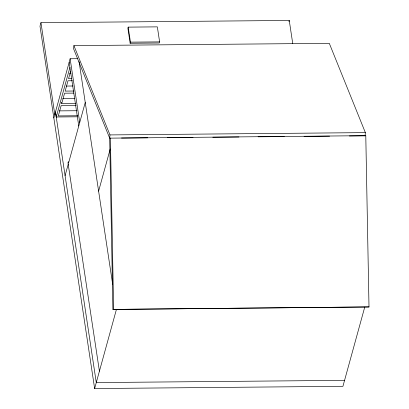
<?xml version="1.0" encoding="UTF-8"?>
<svg xmlns="http://www.w3.org/2000/svg" width="409" height="409" viewBox="0 0 409 409"><rect width="100%" height="100%" fill="white"/><g stroke="black" fill="none" stroke-linecap="round" stroke-linejoin="round"><path stroke-width="0.61" d="M73.906 45.619L73.605 48.85L109.673 138.145L112.894 309.419L369.005 306.944L365.784 135.67L109.673 138.145L109.975 134.919L73.906 45.619L329.291 43.328L365.36 132.623L365.058 135.854L349.383 135.993M292.757 43.702L289.25 20.45L40.956 22.679L39.995 26.171L94.637 388.55L342.926 386.321L364.731 307.159M53.83 117.93L70.133 58.748L77.792 58.681M77.26 116.795L56.253 116.984L69.929 67.327M75.491 103.39L61.733 103.513L64.576 93.191L73.957 93.109M70.573 71.406L68.569 78.686L71.698 78.661M65.082 175.66L68.211 164.295M85.241 102.47L68.497 163.247L68.277 161.77L67.986 162.818L99.413 371.214M128.191 27.127L127.884 28.247L130.149 43.262L159.3 43.001L159.612 41.882L157.347 26.866L128.191 27.127L130.456 42.142L130.149 43.262M98.61 191.146L110.2 149.086M94.637 388.55L116.442 309.388M288.928 21.616L289.25 20.45M365.058 135.854L365.784 135.67M112.894 309.419L369.005 306.944M130.456 42.142L159.612 41.882M69.152 62.306L78.758 126.003M69.688 73.646L70.936 73.635M72.373 80.742L67.991 80.778L65.149 91.1L73.906 91.023M66.268 86.059L73.15 85.997M62.848 98.467L74.735 98.364M76.166 105.466L61.156 105.604L58.313 115.921L77.705 115.747M59.433 110.88L76.948 110.721M109.975 134.919L365.36 132.623M121.519 138.037L147.69 137.802M167.475 137.629L193.007 137.398M212.792 137.219L238.963 136.984M258.11 136.811L284.281 136.58M304.066 136.401L329.598 136.171M344.572 380.35L96.279 382.579L55.476 111.959L56.253 116.984M79.055 61.442L112.639 284.163M70.133 58.748L79.735 122.449M61.539 102.255L61.733 103.513M40.956 22.679L54.791 114.438M110.399 137.961L113.62 309.235"/></g></svg>
